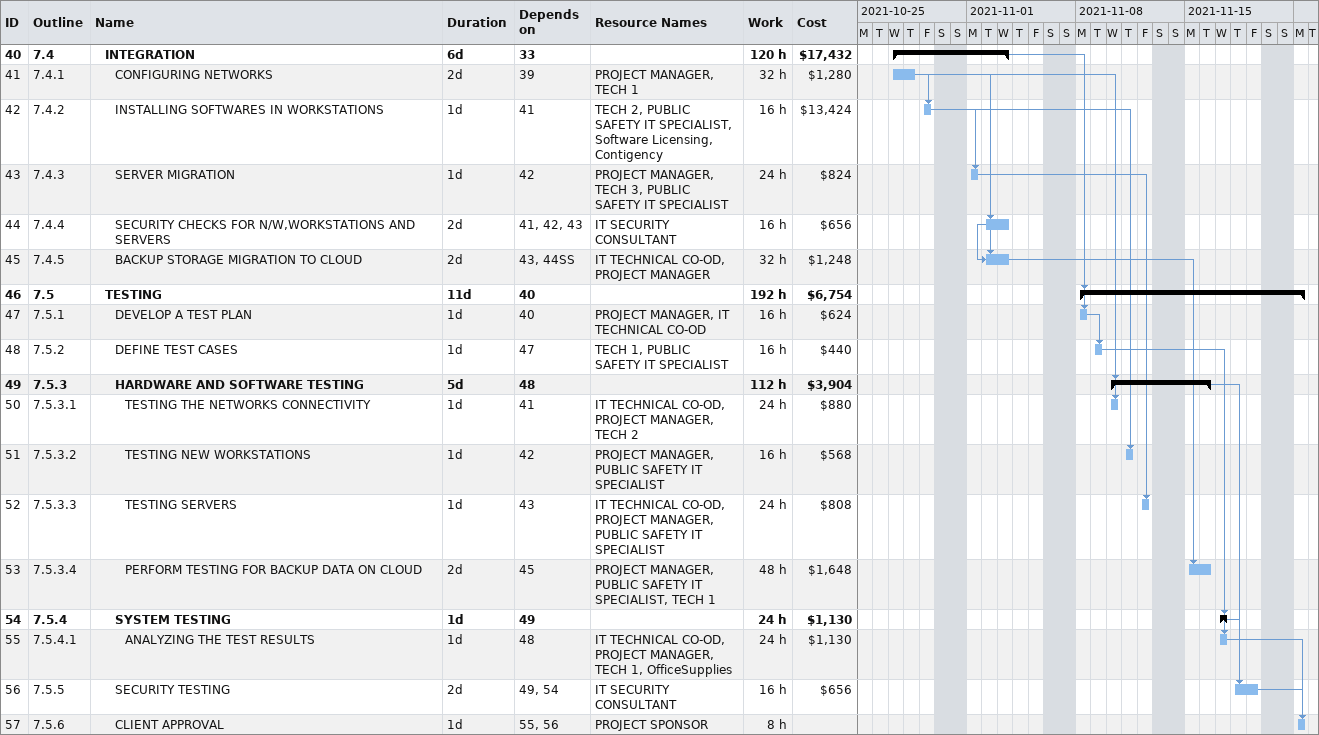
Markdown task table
| ID | WBS | Task | Duration | Start | Finish | Predecessors | Resources | Work (h) | Cost ($) |
|---|---|---|---|---|---|---|---|---|---|
| 40 | 7.4 | **INTEGRATION** | 6d | 2021-10-27 | 2021-11-03 | 33 |  | 120 | 17432 |
| 41 | 7.4.1 | CONFIGURING NETWORKS | 2d | 2021-10-27 | 2021-10-28 | 39 | PROJECT MANAGER, TECH 1 | 32 | 1280 |
| 42 | 7.4.2 | INSTALLING SOFTWARES IN WORKSTATIONS | 1d | 2021-10-29 | 2021-10-29 | 41 | TECH 2, PUBLIC SAFETY IT SPECIALIST, Software Licensing, Contigency | 16 | 13424 |
| 43 | 7.4.3 | SERVER MIGRATION | 1d | 2021-11-01 | 2021-11-01 | 42 | PROJECT MANAGER, TECH 3, PUBLIC SAFETY IT SPECIALIST | 24 | 824 |
| 44 | 7.4.4 | SECURITY CHECKS FOR N/W,WORKSTATIONS AND SERVERS | 2d | 2021-11-02 | 2021-11-03 | 41, 42, 43 | IT SECURITY CONSULTANT | 16 | 656 |
| 45 | 7.4.5 | BACKUP STORAGE MIGRATION TO CLOUD | 2d | 2021-11-02 | 2021-11-03 | 43, 44SS | IT TECHNICAL CO-OD, PROJECT MANAGER | 32 | 1248 |
| 46 | 7.5 | **TESTING** | 11d | 2021-11-08 | 2021-11-22 | 40 |  | 192 | 6754 |
| 47 | 7.5.1 | DEVELOP A TEST PLAN | 1d | 2021-11-08 | 2021-11-08 | 40 | PROJECT MANAGER, IT TECHNICAL CO-OD | 16 | 624 |
| 48 | 7.5.2 | DEFINE TEST CASES | 1d | 2021-11-09 | 2021-11-09 | 47 | TECH 1, PUBLIC SAFETY IT SPECIALIST | 16 | 440 |
| 49 | 7.5.3 | **HARDWARE AND SOFTWARE TESTING** | 5d | 2021-11-10 | 2021-11-16 | 48 |  | 112 | 3904 |
| 50 | 7.5.3.1 | TESTING THE NETWORKS CONNECTIVITY | 1d | 2021-11-10 | 2021-11-10 | 41 | IT TECHNICAL CO-OD, PROJECT MANAGER, TECH 2 | 24 | 880 |
| 51 | 7.5.3.2 | TESTING NEW WORKSTATIONS | 1d | 2021-11-11 | 2021-11-11 | 42 | PROJECT MANAGER, PUBLIC SAFETY IT SPECIALIST | 16 | 568 |
| 52 | 7.5.3.3 | TESTING SERVERS | 1d | 2021-11-12 | 2021-11-12 | 43 | IT TECHNICAL CO-OD, PROJECT MANAGER, PUBLIC SAFETY IT SPECIALIST | 24 | 808 |
| 53 | 7.5.3.4 | PERFORM TESTING FOR BACKUP DATA ON CLOUD | 2d | 2021-11-15 | 2021-11-16 | 45 | PROJECT MANAGER, PUBLIC SAFETY IT SPECIALIST, TECH 1 | 48 | 1648 |
| 54 | 7.5.4 | **SYSTEM TESTING** | 1d | 2021-11-17 | 2021-11-17 | 49 |  | 24 | 1130 |
| 55 | 7.5.4.1 | ANALYZING THE TEST RESULTS | 1d | 2021-11-17 | 2021-11-17 | 48 | IT TECHNICAL CO-OD, PROJECT MANAGER, TECH 1, OfficeSupplies | 24 | 1130 |
| 56 | 7.5.5 | SECURITY TESTING | 2d | 2021-11-18 | 2021-11-19 | 49, 54 | IT SECURITY CONSULTANT | 16 | 656 |
| 57 | 7.5.6 | CLIENT APPROVAL | 1d | 2021-11-22 | 2021-11-22 | 55, 56 | PROJECT SPONSOR | 8 |  |
